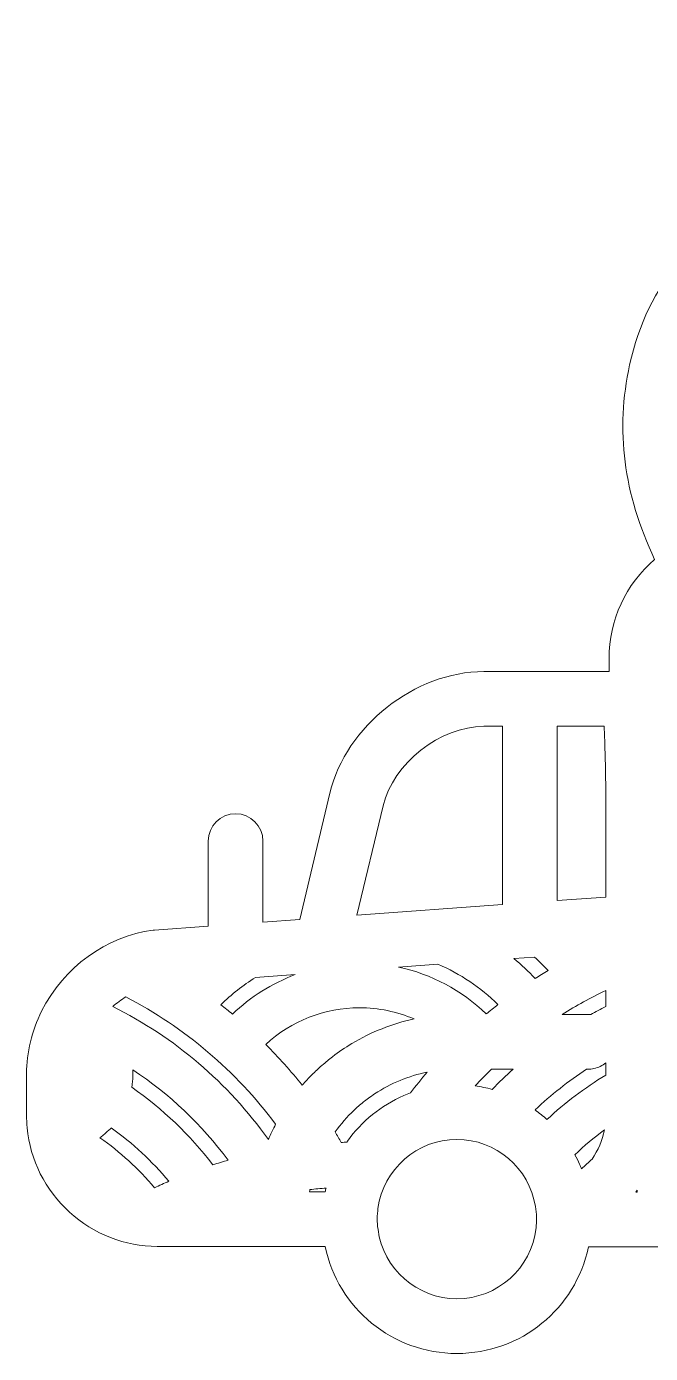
# Model space of a CAD drawing. Extents: x 14 to 2068, y -1996 to -61.
# Drawn here: x 872.5 to 997.9, y -333.3 to -66.7 of the extents above; entities that cross this region are included whole.
import ezdxf

# ---------------------------------------------------------------- set-up
doc = ezdxf.new("R2010")
doc.units = 0
doc.header["$MEASUREMENT"] = 0
doc.layers.add('Layer 1', color=7, linetype='Continuous', lineweight=0)

msp = doc.modelspace()

# ---------------------------------------------------------------- linework, layer by layer
at = {"layer": 'Layer 1'}
for points, knots in [([(958.98, -333.34), (946.01, -333.34), (935.08, -324.26), (932.52, -311.83), (932.52, -311.83), (898.77, -311.83), (898.77, -311.83), (892.27, -311.83), (886, -309.38), (881.12, -304.92), (876.24, -300.47), (873.22, -294.45), (872.62, -287.97), (872.54, -287.04), (872.5, -286.27), (872.5, -285.56), (872.5, -285.56), (872.5, -277.1), (872.5, -277.1), (872.5, -272.85), (873.54, -268.51), (875.51, -264.57), (879.95, -255.7), (888.53, -249.45), (897.91, -248.27), (897.91, -248.27), (898.1, -248.25), (898.1, -248.25), (898.1, -248.25), (898.21, -248.24), (898.24, -248.24), (898.24, -248.24), (909.01, -247.45), (909.01, -247.45), (909.01, -247.45), (909.01, -230.37), (909.01, -230.37), (909.01, -227.33), (911.47, -224.87), (914.51, -224.87), (917.54, -224.87), (920.01, -227.33), (920.01, -230.37), (920.01, -230.37), (920.01, -246.65), (920.01, -246.65), (920.01, -246.65), (927.4, -246.11), (927.4, -246.11), (927.4, -246.11), (933.45, -220.72), (933.45, -220.72), (936.66, -207.25), (950.54, -196.3), (964.39, -196.3), (964.39, -196.3), (989.54, -196.3), (989.54, -196.3), (989.54, -196.3), (989.54, -193.67), (989.54, -193.67), (989.54, -185.99), (992.92, -178.72), (998.7, -173.75), (992.45, -160.54), (990.81, -147.73), (993.69, -134.66), (997.28, -118.31), (1007.29, -106.68), (1021.86, -101.92), (1026.3, -100.46), (1031.02, -99.73), (1035.88, -99.73), (1043.29, -99.73), (1050.67, -101.47), (1057.1, -104.69), (1057.27, -103.68), (1057.46, -102.67), (1057.69, -101.66), (1061.28, -85.31), (1071.29, -73.68), (1085.86, -68.92), (1090.3, -67.46), (1095.02, -66.73), (1099.88, -66.73), (1111.16, -66.73), (1122.15, -70.72), (1130.03, -77.68), (1130.64, -78.21), (1131.23, -78.75), (1131.82, -79.3), (1138.1, -73.43), (1145.02, -69.71), (1152.9, -67.95), (1156.75, -67.1), (1160.56, -66.66), (1164.24, -66.66), (1172.83, -66.66), (1180.65, -68.94), (1187.48, -73.44), (1197.26, -79.89), (1204.01, -90.63), (1206.48, -103.67), (1209.7, -120.64), (1205.34, -136.93), (1192.77, -154.95), (1189.74, -159.28), (1186.39, -163.47), (1182.76, -167.44), (1196.53, -168.24), (1207.5, -179.69), (1207.5, -193.67), (1207.5, -193.67), (1207.5, -260.1), (1207.5, -260.1), (1207.5, -260.21), (1207.49, -260.45), (1207.49, -260.45), (1207.49, -260.52), (1207.5, -260.59), (1207.5, -260.67), (1207.5, -260.67), (1207.5, -283.59), (1207.5, -283.59), (1207.5, -299.21), (1194.78, -311.93), (1179.15, -311.93), (1179.15, -311.93), (1177.37, -311.93), (1177.37, -311.93), (1174.72, -324.24), (1163.81, -333.22), (1150.98, -333.22), (1138.14, -333.22), (1127.22, -324.24), (1124.57, -311.93), (1124.57, -311.93), (985.4, -311.93), (985.4, -311.93), (982.81, -324.31), (971.9, -333.34), (958.98, -333.34)], [0, 0, 0, 0, 1, 1, 1, 2, 2, 2, 3, 3, 3, 4, 4, 4, 5, 5, 5, 6, 6, 6, 7, 7, 7, 8, 8, 8, 9, 9, 9, 10, 10, 10, 11, 11, 11, 12, 12, 12, 13, 13, 13, 14, 14, 14, 15, 15, 15, 16, 16, 16, 17, 17, 17, 18, 18, 18, 19, 19, 19, 20, 20, 20, 21, 21, 21, 22, 22, 22, 23, 23, 23, 24, 24, 24, 25, 25, 25, 26, 26, 26, 27, 27, 27, 28, 28, 28, 29, 29, 29, 30, 30, 30, 31, 31, 31, 32, 32, 32, 33, 33, 33, 34, 34, 34, 35, 35, 35, 36, 36, 36, 37, 37, 37, 38, 38, 38, 39, 39, 39, 40, 40, 40, 41, 41, 41, 42, 42, 42, 43, 43, 43, 44, 44, 44, 45, 45, 45, 46, 46, 46, 47, 47, 47, 47]), ([(964.39, -207.3), (955.64, -207.3), (946.18, -214.76), (944.14, -223.28), (944.14, -223.28), (938.9, -245.27), (938.9, -245.27), (938.9, -245.27), (968.12, -243.13), (968.12, -243.13), (968.12, -243.13), (968.12, -207.3), (968.12, -207.3), (968.12, -207.3), (964.39, -207.3), (964.39, -207.3)], [0, 0, 0, 0, 1, 1, 1, 2, 2, 2, 3, 3, 3, 4, 4, 4, 5, 5, 5, 5]), ([(979.12, -242.32), (979.12, -242.32), (988.89, -241.61), (988.89, -241.61), (988.89, -241.61), (988.89, -222.56), (988.89, -222.56), (988.89, -219.38), (988.84, -216.01), (988.75, -212.56), (988.7, -210.85), (988.65, -209.29), (988.6, -207.92), (988.6, -207.92), (988.57, -207.34), (988.57, -207.3), (988.57, -207.3), (979.12, -207.3), (979.12, -207.3), (979.12, -207.3), (979.12, -242.32), (979.12, -242.32)], [0, 0, 0, 0, 1, 1, 1, 2, 2, 2, 3, 3, 3, 4, 4, 4, 5, 5, 5, 6, 6, 6, 7, 7, 7, 7]), ([(947.24, -255.68), (953.84, -257.1), (959.91, -260.32), (964.88, -265.1), (965.64, -264.47), (966.43, -263.84), (967.23, -263.22), (963.73, -259.79), (959.62, -257.02), (955.17, -255.1), (955.17, -255.1), (947.24, -255.68), (947.24, -255.68)], [0, 0, 0, 0, 1, 1, 1, 2, 2, 2, 3, 3, 3, 4, 4, 4, 4]), ([(970.42, -253.99), (971.92, -255.22), (973.34, -256.55), (974.7, -257.97), (975.56, -257.43), (976.42, -256.9), (977.3, -256.38), (976.43, -255.44), (975.53, -254.54), (974.6, -253.68), (974.6, -253.68), (970.42, -253.99), (970.42, -253.99)], [0, 0, 0, 0, 1, 1, 1, 2, 2, 2, 3, 3, 3, 4, 4, 4, 4]), ([(911.54, -263.26), (912.33, -263.87), (913.11, -264.5), (913.88, -265.14), (917.52, -261.64), (921.82, -258.95), (926.49, -257.2), (926.49, -257.2), (918.52, -257.78), (918.52, -257.78), (915.99, -259.34), (913.66, -261.17), (911.54, -263.26)], [0, 0, 0, 0, 1, 1, 1, 2, 2, 2, 3, 3, 3, 4, 4, 4, 4]), ([(985.38, -265.2), (985.54, -265.2), (985.7, -265.2), (985.86, -265.22), (986.85, -264.68), (987.86, -264.15), (988.89, -263.64), (988.89, -263.64), (988.89, -260.39), (988.89, -260.39), (985.87, -261.83), (982.94, -263.43), (980.11, -265.2), (980.11, -265.2), (985.38, -265.2), (985.38, -265.2)], [0, 0, 0, 0, 1, 1, 1, 2, 2, 2, 3, 3, 3, 4, 4, 4, 5, 5, 5, 5]), ([(889.83, -263.63), (902.26, -269.78), (912.95, -278.91), (921.1, -290.33), (921.54, -289.29), (922.03, -288.26), (922.55, -287.26), (914.6, -276.58), (904.25, -267.79), (892.43, -261.68), (891.51, -262.25), (890.64, -262.9), (889.83, -263.63)], [0, 0, 0, 0, 1, 1, 1, 2, 2, 2, 3, 3, 3, 4, 4, 4, 4]), ([(920.56, -271.22), (923.16, -273.82), (925.61, -276.56), (927.89, -279.42), (928.53, -278.69), (929.19, -277.97), (929.87, -277.29), (930.47, -276.69), (931.12, -276.09), (931.86, -275.44), (932.6, -274.79), (933.3, -274.22), (933.98, -273.69), (935.2, -272.76), (936.51, -271.87), (937.86, -271.06), (941.75, -268.72), (945.98, -267.06), (950.38, -266.11), (946.94, -264.64), (943.2, -263.86), (939.4, -263.86), (939.4, -263.86), (939.4, -263.86), (939.4, -263.86), (932.39, -263.86), (925.67, -266.51), (920.56, -271.22)], [0, 0, 0, 0, 1, 1, 1, 2, 2, 2, 3, 3, 3, 4, 4, 4, 5, 5, 5, 6, 6, 6, 7, 7, 7, 8, 8, 8, 9, 9, 9, 9]), ([(893.63, -279.85), (899.86, -284.17), (905.34, -289.39), (909.95, -295.43), (910.97, -295.1), (911.99, -294.79), (913.01, -294.5), (907.71, -287.35), (901.21, -281.18), (893.86, -276.32), (893.87, -276.57), (893.88, -276.83), (893.88, -277.1), (893.88, -277.6), (893.85, -278.1), (893.8, -278.61), (893.79, -278.73), (893.77, -278.92), (893.74, -279.1), (893.71, -279.35), (893.68, -279.6), (893.63, -279.85)], [0, 0, 0, 0, 1, 1, 1, 2, 2, 2, 3, 3, 3, 4, 4, 4, 5, 5, 5, 6, 6, 6, 7, 7, 7, 7]), ([(934.49, -288.82), (934.91, -289.51), (935.33, -290.21), (935.74, -290.92), (936.11, -290.9), (936.47, -290.89), (936.83, -290.88), (936.88, -290.82), (936.92, -290.76), (936.96, -290.7), (939.85, -286.65), (943.77, -283.47), (948.31, -281.51), (948.74, -281.33), (949.17, -281.15), (949.63, -280.98), (950.72, -279.56), (951.85, -278.16), (953.02, -276.79), (949.27, -277.55), (945.69, -279.02), (942.45, -281.16), (942, -281.45), (941.59, -281.74), (941.18, -282.04), (940.85, -282.29), (940.52, -282.54), (940.19, -282.8), (939.47, -283.38), (938.85, -283.92), (938.3, -284.45), (936.89, -285.78), (935.62, -287.24), (934.49, -288.82)], [0, 0, 0, 0, 1, 1, 1, 2, 2, 2, 3, 3, 3, 4, 4, 4, 5, 5, 5, 6, 6, 6, 7, 7, 7, 8, 8, 8, 9, 9, 9, 10, 10, 10, 11, 11, 11, 11]), ([(962.62, -279.56), (963.78, -279.72), (964.92, -279.95), (966.05, -280.26), (967.42, -278.86), (968.84, -277.5), (970.3, -276.2), (970.3, -276.2), (965.96, -276.2), (965.96, -276.2), (964.82, -277.28), (963.71, -278.41), (962.62, -279.56)], [0, 0, 0, 0, 1, 1, 1, 2, 2, 2, 3, 3, 3, 4, 4, 4, 4]), ([(974.69, -284.39), (975.51, -284.99), (976.31, -285.63), (977.07, -286.31), (980.69, -282.95), (984.65, -279.96), (988.89, -277.39), (988.89, -277.39), (988.89, -274.93), (988.89, -274.93), (988.22, -275.49), (987.41, -275.89), (986.52, -276.08), (986.06, -276.17), (985.71, -276.2), (985.38, -276.2), (985.38, -276.2), (985.05, -276.2), (985.05, -276.2), (981.37, -278.61), (977.9, -281.35), (974.69, -284.39)], [0, 0, 0, 0, 1, 1, 1, 2, 2, 2, 3, 3, 3, 4, 4, 4, 5, 5, 5, 6, 6, 6, 7, 7, 7, 7]), ([(887.25, -289.97), (891.28, -292.83), (894.96, -296.2), (898.24, -300.03), (899.18, -299.58), (900.13, -299.15), (901.09, -298.74), (897.7, -294.69), (893.83, -291.08), (889.53, -287.98), (889.49, -288.02), (889.45, -288.06), (889.42, -288.1), (889.42, -288.1), (888.94, -288.56), (888.94, -288.56), (888.75, -288.74), (888.56, -288.92), (888.36, -289.09), (888.24, -289.2), (888.1, -289.31), (887.97, -289.42), (887.97, -289.42), (887.89, -289.48), (887.89, -289.48), (887.68, -289.65), (887.47, -289.81), (887.25, -289.97)], [0, 0, 0, 0, 1, 1, 1, 2, 2, 2, 3, 3, 3, 4, 4, 4, 5, 5, 5, 6, 6, 6, 7, 7, 7, 8, 8, 8, 9, 9, 9, 9]), ([(958.98, -290.31), (950.98, -290.31), (944.16, -296.29), (943.11, -304.22), (943.04, -304.83), (942.96, -305.59), (942.96, -306.33), (942.96, -306.94), (943.01, -307.59), (943.12, -308.43), (944.17, -316.36), (950.99, -322.34), (958.98, -322.34), (967.14, -322.34), (973.98, -316.22), (974.87, -308.1), (974.95, -307.44), (974.99, -306.87), (974.99, -306.33), (974.99, -306.33), (974.96, -305.93), (974.96, -305.93), (974.94, -305.23), (974.88, -304.53), (974.76, -303.8), (973.54, -296.11), (966.75, -290.31), (958.98, -290.31)], [0, 0, 0, 0, 1, 1, 1, 2, 2, 2, 3, 3, 3, 4, 4, 4, 5, 5, 5, 6, 6, 6, 7, 7, 7, 8, 8, 8, 9, 9, 9, 9]), ([(982.67, -293.4), (983.02, -294.04), (983.35, -294.68), (983.63, -295.32), (983.77, -295.63), (983.9, -295.93), (984.03, -296.24), (984.71, -295.57), (985.41, -294.91), (986.13, -294.26), (987.38, -292.49), (988.22, -290.5), (988.62, -288.4), (986.54, -289.94), (984.55, -291.61), (982.67, -293.4)], [0, 0, 0, 0, 1, 1, 1, 2, 2, 2, 3, 3, 3, 4, 4, 4, 5, 5, 5, 5]), ([(932.52, -300.83), (932.57, -300.58), (932.63, -300.34), (932.69, -300.1), (931.6, -300.18), (930.51, -300.28), (929.44, -300.4), (929.41, -300.54), (929.38, -300.69), (929.36, -300.83), (929.36, -300.83), (932.52, -300.83), (932.52, -300.83)], [0, 0, 0, 0, 1, 1, 1, 2, 2, 2, 3, 3, 3, 4, 4, 4, 4]), ([(995.2, -300.93), (995.2, -300.93), (995.2, -300.53), (995.2, -300.53), (995.11, -300.66), (995.01, -300.79), (994.91, -300.93), (994.91, -300.93), (995.2, -300.93), (995.2, -300.93)], [0, 0, 0, 0, 1, 1, 1, 2, 2, 2, 3, 3, 3, 3])]:
    msp.add_open_spline(points, degree=3, knots=knots, dxfattribs=at)

doc.saveas('drawing.dxf')
